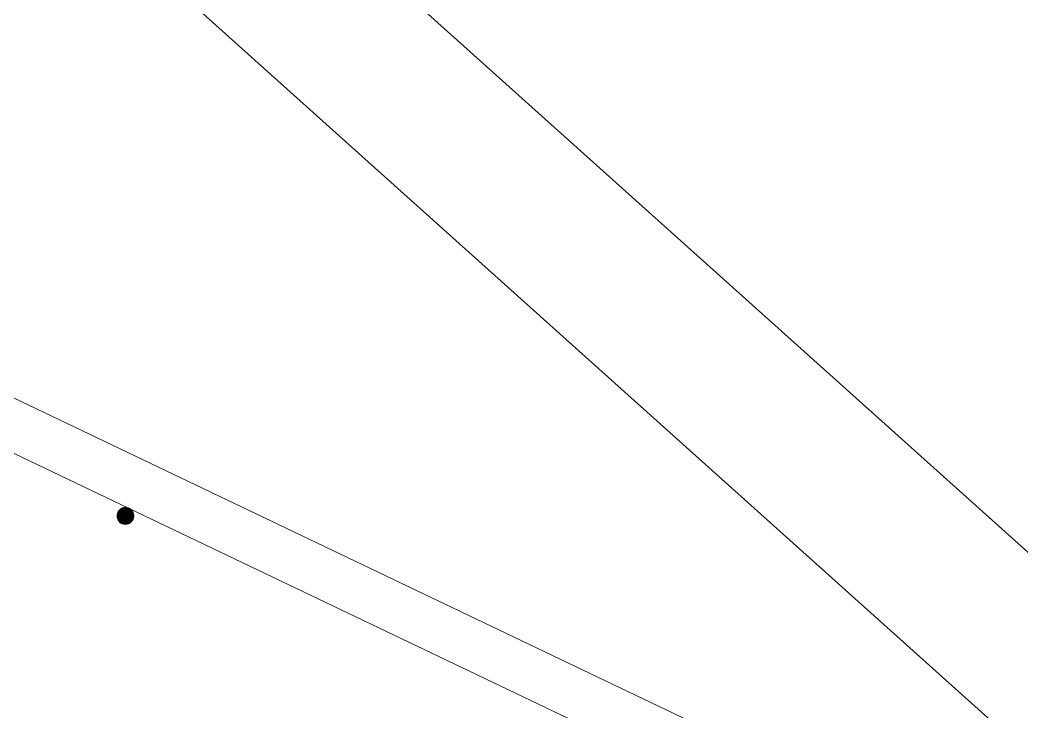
# Model space of a CAD drawing. Header units: centimetres. Extents: x 402 to 3875, y 442 to 2267.
# Drawn here: x 3273.7 to 3574.3, y 649.7 to 857.4 of the extents above; entities that cross this region are included whole.
import ezdxf

# ---------------------------------------------------------------- set-up
doc = ezdxf.new("R2010")
doc.units = ezdxf.units.CM
doc.layers.add('Columns of the Existing Mesh Walls', color=250, linetype='Continuous')
doc.layers.add('Drain', color=250, linetype='Continuous')

# ---------------------------------------------------------------- blocks, each defined once
blk = doc.blocks.new('Group_1')
at = {"layer": 'Columns of the Existing Mesh Walls', "lineweight": 20}
for p, q in [((1428.47, 2903.52), (1428.66, 2904.48)), ((1428.47, 2903.52, 190), (1428.66, 2904.48)), ((1428.47, 2903.52, 190), (1428.66, 2904.48, 190)), ((1428.5, 2903.89), (1428.48, 2903.71)), ((1428.53, 2904.08), (1428.5, 2903.89)), ((1428.58, 2904.26), (1428.53, 2904.08)), ((1428.64, 2904.43), (1428.58, 2904.26)), ((1428.72, 2904.61), (1428.64, 2904.43)), ((1428.66, 2904.48), (1428.89, 2904.91)), ((1428.66, 2904.48, 190), (1428.89, 2904.91)), ((1428.66, 2904.48, 190), (1428.89, 2904.91, 190)), ((1428.66, 2904.48), (1428.66, 2904.48, 190)), ((1428.81, 2904.77), (1428.72, 2904.61)), ((1428.9, 2904.93), (1428.81, 2904.77)), ((1428.89, 2904.91), (1429.2, 2905.29)), ((1428.89, 2904.91, 190), (1429.2, 2905.29)), ((1428.89, 2904.91, 190), (1429.2, 2905.29, 190)), ((1428.89, 2904.91), (1428.89, 2904.91, 190)), ((1429.02, 2905.08), (1428.9, 2904.93)), ((1429.14, 2905.22), (1429.02, 2905.08)), ((1429.27, 2905.35), (1429.14, 2905.22)), ((1429.2, 2905.29), (1429.58, 2905.6)), ((1429.2, 2905.29, 190), (1429.58, 2905.6)), ((1429.2, 2905.29, 190), (1429.58, 2905.6, 190)), ((1429.2, 2905.29), (1429.2, 2905.29, 190)), ((1429.41, 2905.48), (1429.27, 2905.35)), ((1429.56, 2905.59), (1429.41, 2905.48)), ((1429.72, 2905.69), (1429.56, 2905.59)), ((1429.58, 2905.6), (1430.01, 2905.83)), ((1429.58, 2905.6, 190), (1430.01, 2905.83)), ((1429.58, 2905.6, 190), (1430.01, 2905.83, 190)), ((1429.58, 2905.6), (1429.58, 2905.6, 190)), ((1429.89, 2905.77), (1429.72, 2905.69)), ((1430.06, 2905.85), (1429.89, 2905.77)), ((1430.01, 2905.83), (1430.97, 2906.02)), ((1430.01, 2905.83, 190), (1430.97, 2906.02)), ((1430.01, 2905.83, 190), (1430.97, 2906.02, 190)), ((1430.01, 2905.83), (1430.01, 2905.83, 190)), ((1430.23, 2905.91), (1430.06, 2905.85)), ((1430.41, 2905.96), (1430.23, 2905.91)), ((1430.6, 2905.99), (1430.41, 2905.96)), ((1430.78, 2906.01), (1430.6, 2905.99)), ((1430.97, 2906.02), (1430.78, 2906.01)), ((1431.16, 2906.01), (1430.97, 2906.02)), ((1430.97, 2906.02), (1431.93, 2905.83)), ((1430.97, 2906.02), (1430.97, 2906.02, 190)), ((1430.97, 2906.02, 190), (1431.93, 2905.83)), ((1430.97, 2906.02, 190), (1431.93, 2905.83, 190)), ((1431.34, 2905.99), (1431.16, 2906.01)), ((1431.53, 2905.96), (1431.34, 2905.99)), ((1431.71, 2905.91), (1431.53, 2905.96)), ((1431.88, 2905.85), (1431.71, 2905.91)), ((1432.06, 2905.77), (1431.88, 2905.85)), ((1431.93, 2905.83), (1432.36, 2905.6)), ((1431.93, 2905.83), (1431.93, 2905.83, 190)), ((1431.93, 2905.83, 190), (1432.36, 2905.6)), ((1431.93, 2905.83, 190), (1432.36, 2905.6, 190)), ((1432.22, 2905.69), (1432.06, 2905.77)), ((1432.38, 2905.59), (1432.22, 2905.69)), ((1432.36, 2905.6), (1432.74, 2905.29)), ((1432.36, 2905.6), (1432.36, 2905.6, 190)), ((1432.36, 2905.6, 190), (1432.74, 2905.29)), ((1432.36, 2905.6, 190), (1432.74, 2905.29, 190)), ((1432.53, 2905.48), (1432.38, 2905.59)), ((1432.67, 2905.35), (1432.53, 2905.48)), ((1432.8, 2905.22), (1432.67, 2905.35)), ((1432.74, 2905.29), (1433.05, 2904.91)), ((1432.74, 2905.29), (1432.74, 2905.29, 190)), ((1432.74, 2905.29, 190), (1433.05, 2904.91)), ((1432.74, 2905.29, 190), (1433.05, 2904.91, 190)), ((1432.92, 2905.08), (1432.8, 2905.22)), ((1433.04, 2904.93), (1432.92, 2905.08)), ((1433.14, 2904.77), (1433.04, 2904.93)), ((1433.05, 2904.91), (1433.28, 2904.48)), ((1433.05, 2904.91), (1433.05, 2904.91, 190)), ((1433.05, 2904.91, 190), (1433.28, 2904.48)), ((1433.05, 2904.91, 190), (1433.28, 2904.48, 190)), ((1433.22, 2904.61), (1433.14, 2904.77)), ((1433.3, 2904.43), (1433.22, 2904.61)), ((1433.28, 2904.48), (1433.47, 2903.52)), ((1433.28, 2904.48), (1433.28, 2904.48, 190)), ((1433.28, 2904.48, 190), (1433.47, 2903.52)), ((1433.28, 2904.48, 190), (1433.47, 2903.52, 190)), ((1433.36, 2904.26), (1433.3, 2904.43)), ((1433.41, 2904.08), (1433.36, 2904.26)), ((1433.44, 2903.89), (1433.41, 2904.08)), ((1433.46, 2903.71), (1433.44, 2903.89)), ((1428.48, 2903.71), (1428.47, 2903.52)), ((1428.47, 2903.52), (1428.48, 2903.33)), ((1428.66, 2902.56), (1428.47, 2903.52)), ((1428.66, 2902.56, 190), (1428.47, 2903.52)), ((1428.47, 2903.52), (1428.47, 2903.52, 190)), ((1428.66, 2902.56, 190), (1428.47, 2903.52, 190)), ((1428.48, 2903.33), (1428.5, 2903.15)), ((1428.5, 2903.15), (1428.53, 2902.97)), ((1428.53, 2902.97), (1428.58, 2902.78)), ((1428.58, 2902.78), (1428.64, 2902.61)), ((1428.64, 2902.61), (1428.72, 2902.44)), ((1428.89, 2902.13), (1428.66, 2902.56)), ((1428.89, 2902.13, 190), (1428.66, 2902.56)), ((1428.66, 2902.56), (1428.66, 2902.56, 190)), ((1428.89, 2902.13, 190), (1428.66, 2902.56, 190)), ((1428.72, 2902.44), (1428.81, 2902.27)), ((1428.81, 2902.27), (1428.9, 2902.11)), ((1429.2, 2901.75), (1428.89, 2902.13)), ((1429.2, 2901.75, 190), (1428.89, 2902.13)), ((1428.89, 2902.13), (1428.89, 2902.13, 190)), ((1429.2, 2901.75, 190), (1428.89, 2902.13, 190)), ((1428.9, 2902.11), (1429.02, 2901.96)), ((1429.02, 2901.96), (1429.14, 2901.82)), ((1429.14, 2901.82), (1429.27, 2901.69)), ((1429.58, 2901.44), (1429.2, 2901.75)), ((1429.2, 2901.75), (1429.2, 2901.75, 190)), ((1429.58, 2901.44, 190), (1429.2, 2901.75)), ((1429.58, 2901.44, 190), (1429.2, 2901.75, 190)), ((1429.27, 2901.69), (1429.41, 2901.57)), ((1429.41, 2901.57), (1429.56, 2901.46)), ((1429.56, 2901.46), (1429.72, 2901.36)), ((1430.01, 2901.21), (1429.58, 2901.44)), ((1430.01, 2901.21, 190), (1429.58, 2901.44)), ((1429.58, 2901.44), (1429.58, 2901.44, 190)), ((1430.01, 2901.21, 190), (1429.58, 2901.44, 190)), ((1429.72, 2901.36), (1429.89, 2901.27)), ((1429.89, 2901.27), (1430.06, 2901.19)), ((1430.97, 2901.02), (1430.01, 2901.21)), ((1430.97, 2901.02, 190), (1430.01, 2901.21)), ((1430.01, 2901.21), (1430.01, 2901.21, 190)), ((1430.97, 2901.02, 190), (1430.01, 2901.21, 190)), ((1430.06, 2901.19), (1430.23, 2901.13)), ((1430.23, 2901.13), (1430.41, 2901.08)), ((1430.41, 2901.08), (1430.6, 2901.05)), ((1430.6, 2901.05), (1430.78, 2901.03)), ((1430.78, 2901.03), (1430.97, 2901.02)), ((1431.93, 2901.21), (1430.97, 2901.02)), ((1431.93, 2901.21, 190), (1430.97, 2901.02)), ((1431.93, 2901.21, 190), (1430.97, 2901.02, 190)), ((1430.97, 2901.02), (1431.16, 2901.03)), ((1430.97, 2901.02), (1430.97, 2901.02, 190)), ((1431.16, 2901.03), (1431.34, 2901.05)), ((1431.34, 2901.05), (1431.53, 2901.08)), ((1431.53, 2901.08), (1431.71, 2901.13)), ((1431.71, 2901.13), (1431.88, 2901.19)), ((1431.88, 2901.19), (1432.06, 2901.27)), ((1432.36, 2901.44), (1431.93, 2901.21)), ((1432.36, 2901.44, 190), (1431.93, 2901.21)), ((1432.36, 2901.44, 190), (1431.93, 2901.21, 190)), ((1431.93, 2901.21), (1431.93, 2901.21, 190)), ((1432.06, 2901.27), (1432.22, 2901.36)), ((1432.22, 2901.36), (1432.38, 2901.46)), ((1432.74, 2901.75), (1432.36, 2901.44)), ((1432.74, 2901.75, 190), (1432.36, 2901.44)), ((1432.74, 2901.75, 190), (1432.36, 2901.44, 190)), ((1432.36, 2901.44), (1432.36, 2901.44, 190)), ((1432.38, 2901.46), (1432.53, 2901.57)), ((1432.53, 2901.57), (1432.67, 2901.69)), ((1432.67, 2901.69), (1432.8, 2901.82)), ((1433.05, 2902.13), (1432.74, 2901.75)), ((1433.05, 2902.13, 190), (1432.74, 2901.75)), ((1433.05, 2902.13, 190), (1432.74, 2901.75, 190)), ((1432.74, 2901.75), (1432.74, 2901.75, 190)), ((1432.8, 2901.82), (1432.92, 2901.96)), ((1432.92, 2901.96), (1433.04, 2902.11)), ((1433.04, 2902.11), (1433.14, 2902.27)), ((1433.28, 2902.56), (1433.05, 2902.13)), ((1433.28, 2902.56, 190), (1433.05, 2902.13)), ((1433.28, 2902.56, 190), (1433.05, 2902.13, 190)), ((1433.05, 2902.13), (1433.05, 2902.13, 190)), ((1433.14, 2902.27), (1433.22, 2902.44)), ((1433.22, 2902.44), (1433.3, 2902.61)), ((1433.47, 2903.52), (1433.28, 2902.56)), ((1433.47, 2903.52, 190), (1433.28, 2902.56)), ((1433.47, 2903.52, 190), (1433.28, 2902.56, 190)), ((1433.28, 2902.56), (1433.28, 2902.56, 190)), ((1433.3, 2902.61), (1433.36, 2902.78)), ((1433.36, 2902.78), (1433.41, 2902.97)), ((1433.41, 2902.97), (1433.44, 2903.15)), ((1433.44, 2903.15), (1433.46, 2903.33)), ((1433.47, 2903.52), (1433.46, 2903.71)), ((1433.46, 2903.33), (1433.47, 2903.52)), ((1433.47, 2903.52), (1433.47, 2903.52, 190))]:
    blk.add_line(p, q, dxfattribs=at)
at = {"layer": 'Columns of the Existing Mesh Walls', "color": 250, "lineweight": 20}
for points in [[(1683.97, 3473.09, 0), (36.01, 27.35, 0)], [(1697.51, 3466.62, 0), (49.55, 20.88, 0)]]:
    blk.add_polyline3d(points, dxfattribs=at)
at = {"layer": 'Columns of the Existing Mesh Walls', "lineweight": 20}
blk.add_polyline3d([(1433.47, 2903.52, 0), (1433.39, 2904.14, 0), (1433.16, 2904.73, 0), (1432.79, 2905.23, 0), (1432.31, 2905.63, 0), (1431.74, 2905.9, 0), (1431.13, 2906.02, 0), (1430.5, 2905.98, 0), (1429.91, 2905.78, 0), (1429.38, 2905.45, 0), (1428.95, 2904.99, 0), (1428.65, 2904.44, 0), (1428.49, 2903.83, 0), (1428.49, 2903.21, 0), (1428.65, 2902.6, 0), (1428.95, 2902.05, 0), (1429.38, 2901.6, 0), (1429.91, 2901.26, 0), (1430.5, 2901.07, 0), (1431.13, 2901.03, 0), (1431.74, 2901.14, 0), (1432.31, 2901.41, 0), (1432.79, 2901.81, 0), (1433.16, 2902.32, 0), (1433.39, 2902.9, 0), (1433.47, 2903.52, 0)], close=True, dxfattribs=at)
at = {"layer": 'Drain', "lineweight": 5}
for points in [[(65.87, 1641.29, 0), (1689.79, 3450.49, 0)], [(65.87, 1573.92, 0), (1620.83, 3306.29, 0)]]:
    blk.add_polyline3d(points, dxfattribs=at)
at = {"layer": 'Columns of the Existing Mesh Walls', "lineweight": 20}
mesh = blk.add_polyface(dxfattribs=at)
corners = [(1428.48, 2903.33), (1428.48, 2903.71), (1428.47, 2903.52), (1428.5, 2903.15), (1428.5, 2903.89), (1428.53, 2902.97), (1428.53, 2904.08), (1428.58, 2902.78), (1428.58, 2904.26), (1428.64, 2902.61), (1428.64, 2904.43), (1428.72, 2902.44), (1428.72, 2904.61), (1428.81, 2902.27), (1428.81, 2904.77), (1428.9, 2902.11), (1428.9, 2904.93), (1429.02, 2901.96), (1429.02, 2905.08), (1429.14, 2901.82), (1429.14, 2905.22), (1429.27, 2901.69), (1429.27, 2905.35), (1429.41, 2901.57), (1429.41, 2905.48), (1429.56, 2901.46), (1429.56, 2905.59), (1429.72, 2901.36), (1429.72, 2905.69), (1429.89, 2901.27), (1429.89, 2905.77), (1430.06, 2901.19), (1430.06, 2905.85), (1430.23, 2901.13), (1430.23, 2905.91), (1430.41, 2901.08), (1430.41, 2905.96), (1430.6, 2901.05), (1430.6, 2905.99), (1430.78, 2901.03), (1430.78, 2906.01), (1430.97, 2901.02), (1430.97, 2906.02), (1431.16, 2901.03), (1431.16, 2906.01), (1431.34, 2901.05), (1431.34, 2905.99), (1431.53, 2901.08), (1431.53, 2905.96), (1431.71, 2901.13), (1431.71, 2905.91), (1431.88, 2901.19), (1431.88, 2905.85), (1432.06, 2901.27), (1432.06, 2905.77), (1432.22, 2901.36), (1432.22, 2905.69), (1432.38, 2901.46), (1432.38, 2905.59), (1432.53, 2901.57), (1432.53, 2905.48), (1432.67, 2901.69), (1432.67, 2905.35), (1432.8, 2901.82), (1432.8, 2905.22), (1432.92, 2901.96), (1432.92, 2905.08), (1433.04, 2902.11), (1433.04, 2904.93), (1433.14, 2902.27), (1433.14, 2904.77), (1433.22, 2902.44), (1433.22, 2904.61), (1433.3, 2902.61), (1433.3, 2904.43), (1433.36, 2902.78), (1433.36, 2904.26), (1433.41, 2902.97), (1433.41, 2904.08), (1433.44, 2903.15), (1433.44, 2903.89), (1433.46, 2903.33), (1433.46, 2903.71), (1433.47, 2903.52)]
mesh.append_faces([[corners[k] for k in face] for face in [(0, 1, 2), (82, 81, 83)]], dxfattribs={"vtx0": -1})
mesh.append_faces([[corners[k] for k in face] for face in [(1, 3, 4), (4, 5, 6), (6, 7, 8), (8, 9, 10), (10, 11, 12), (12, 13, 14), (14, 15, 16), (16, 17, 18), (18, 19, 20), (20, 21, 22), (22, 23, 24), (24, 25, 26), (26, 27, 28), (28, 29, 30), (30, 31, 32), (32, 33, 34), (34, 35, 36), (36, 37, 38), (38, 39, 40), (40, 41, 42), (42, 43, 44), (44, 45, 46), (46, 47, 48), (48, 49, 50), (50, 51, 52), (52, 53, 54), (54, 55, 56), (56, 57, 58), (58, 59, 60), (60, 61, 62), (62, 63, 64), (64, 65, 66), (66, 67, 68), (68, 69, 70), (70, 71, 72), (72, 73, 74), (74, 75, 76), (76, 77, 78), (78, 79, 80), (80, 81, 82)]], dxfattribs={"vtx0": -1, "vtx1": -1})
mesh.append_faces([[corners[k] for k in face] for face in [(1, 0, 3), (4, 3, 5), (6, 5, 7), (8, 7, 9), (10, 9, 11), (12, 11, 13), (14, 13, 15), (16, 15, 17), (18, 17, 19), (20, 19, 21), (22, 21, 23), (24, 23, 25), (26, 25, 27), (28, 27, 29), (30, 29, 31), (32, 31, 33), (34, 33, 35), (36, 35, 37), (38, 37, 39), (40, 39, 41), (42, 41, 43), (44, 43, 45), (46, 45, 47), (48, 47, 49), (50, 49, 51), (52, 51, 53), (54, 53, 55), (56, 55, 57), (58, 57, 59), (60, 59, 61), (62, 61, 63), (64, 63, 65), (66, 65, 67), (68, 67, 69), (70, 69, 71), (72, 71, 73), (74, 73, 75), (76, 75, 77), (78, 77, 79), (80, 79, 81)]], dxfattribs={"vtx0": -1, "vtx2": -1})
mesh = blk.add_polyface(dxfattribs=at)
corners = [(1428.66, 2904.48), (1428.66, 2902.56), (1428.47, 2903.52), (1428.89, 2904.91), (1428.89, 2902.13), (1429.2, 2905.29), (1429.2, 2901.75), (1429.58, 2905.6), (1429.58, 2901.44), (1430.01, 2905.83), (1430.01, 2901.21), (1430.97, 2906.02), (1430.97, 2901.02), (1431.93, 2905.83), (1431.93, 2901.21), (1432.36, 2905.6), (1432.36, 2901.44), (1432.74, 2905.29), (1432.74, 2901.75), (1433.05, 2904.91), (1433.05, 2902.13), (1433.28, 2904.48), (1433.28, 2902.56), (1433.47, 2903.52)]
mesh.append_faces([[corners[k] for k in face] for face in [(0, 1, 2), (22, 21, 23)]], dxfattribs={"vtx0": -1})
mesh.append_faces([[corners[k] for k in face] for face in [(1, 3, 4), (4, 5, 6), (6, 7, 8), (8, 9, 10), (10, 11, 12), (12, 13, 14), (14, 15, 16), (16, 17, 18), (18, 19, 20), (20, 21, 22)]], dxfattribs={"vtx0": -1, "vtx1": -1})
mesh.append_faces([[corners[k] for k in face] for face in [(1, 0, 3), (4, 3, 5), (6, 5, 7), (8, 7, 9), (10, 9, 11), (12, 11, 13), (14, 13, 15), (16, 15, 17), (18, 17, 19), (20, 19, 21)]], dxfattribs={"vtx0": -1, "vtx2": -1})
at = {"layer": 'Columns of the Existing Mesh Walls', "lineweight": 25}
mesh = blk.add_polyface(dxfattribs=at)
corners = [(1428.66, 2902.56, 190), (1428.66, 2904.48, 190), (1428.47, 2903.52, 190), (1428.89, 2902.13, 190), (1428.89, 2904.91, 190), (1429.2, 2901.75, 190), (1429.2, 2905.29, 190), (1429.58, 2901.44, 190), (1429.58, 2905.6, 190), (1430.01, 2901.21, 190), (1430.01, 2905.83, 190), (1430.97, 2901.02, 190), (1430.97, 2906.02, 190), (1431.93, 2901.21, 190), (1431.93, 2905.83, 190), (1432.36, 2901.44, 190), (1432.36, 2905.6, 190), (1432.74, 2901.75, 190), (1432.74, 2905.29, 190), (1433.05, 2902.13, 190), (1433.05, 2904.91, 190), (1433.28, 2902.56, 190), (1433.28, 2904.48, 190), (1433.47, 2903.52, 190)]
mesh.append_faces([[corners[k] for k in face] for face in [(0, 1, 2), (22, 21, 23)]], dxfattribs={"vtx0": -1})
mesh.append_faces([[corners[k] for k in face] for face in [(1, 3, 4), (4, 5, 6), (6, 7, 8), (8, 9, 10), (10, 11, 12), (12, 13, 14), (14, 15, 16), (16, 17, 18), (18, 19, 20), (20, 21, 22)]], dxfattribs={"vtx0": -1, "vtx1": -1})
mesh.append_faces([[corners[k] for k in face] for face in [(1, 0, 3), (4, 3, 5), (6, 5, 7), (8, 7, 9), (10, 9, 11), (12, 11, 13), (14, 13, 15), (16, 15, 17), (18, 17, 19), (20, 19, 21)]], dxfattribs={"vtx0": -1, "vtx2": -1})
at = {"layer": 'Columns of the Existing Mesh Walls', "lineweight": 20}
mesh = blk.add_polyface(dxfattribs=at)
corners = [(1428.66, 2904.48), (1428.47, 2903.52), (1428.47, 2903.52, 190)]
mesh.append_faces([[corners[k] for k in face] for face in [(0, 1, 2)]])
mesh = blk.add_polyface(dxfattribs=at)
corners = [(1428.66, 2904.48), (1428.47, 2903.52, 190), (1428.66, 2904.48, 190)]
mesh.append_faces([[corners[k] for k in face] for face in [(0, 1, 2)]])
mesh = blk.add_polyface(dxfattribs=at)
corners = [(1428.89, 2904.91), (1428.66, 2904.48), (1428.66, 2904.48, 190)]
mesh.append_faces([[corners[k] for k in face] for face in [(0, 1, 2)]])
mesh = blk.add_polyface(dxfattribs=at)
corners = [(1428.89, 2904.91), (1428.66, 2904.48, 190), (1428.89, 2904.91, 190)]
mesh.append_faces([[corners[k] for k in face] for face in [(0, 1, 2)]])
mesh = blk.add_polyface(dxfattribs=at)
corners = [(1429.2, 2905.29), (1428.89, 2904.91), (1428.89, 2904.91, 190)]
mesh.append_faces([[corners[k] for k in face] for face in [(0, 1, 2)]])
mesh = blk.add_polyface(dxfattribs=at)
corners = [(1429.2, 2905.29), (1428.89, 2904.91, 190), (1429.2, 2905.29, 190)]
mesh.append_faces([[corners[k] for k in face] for face in [(0, 1, 2)]])
mesh = blk.add_polyface(dxfattribs=at)
corners = [(1429.2, 2905.29, 190), (1429.58, 2905.6), (1429.2, 2905.29)]
mesh.append_faces([[corners[k] for k in face] for face in [(0, 1, 2)]])
mesh = blk.add_polyface(dxfattribs=at)
corners = [(1429.58, 2905.6, 190), (1429.58, 2905.6), (1429.2, 2905.29, 190)]
mesh.append_faces([[corners[k] for k in face] for face in [(0, 1, 2)]])
mesh = blk.add_polyface(dxfattribs=at)
corners = [(1429.58, 2905.6, 190), (1430.01, 2905.83), (1429.58, 2905.6)]
mesh.append_faces([[corners[k] for k in face] for face in [(0, 1, 2)]])
mesh = blk.add_polyface(dxfattribs=at)
corners = [(1430.01, 2905.83, 190), (1430.01, 2905.83), (1429.58, 2905.6, 190)]
mesh.append_faces([[corners[k] for k in face] for face in [(0, 1, 2)]])
mesh = blk.add_polyface(dxfattribs=at)
corners = [(1430.01, 2905.83, 190), (1430.97, 2906.02), (1430.01, 2905.83)]
mesh.append_faces([[corners[k] for k in face] for face in [(0, 1, 2)]])
mesh = blk.add_polyface(dxfattribs=at)
corners = [(1430.97, 2906.02, 190), (1430.97, 2906.02), (1430.01, 2905.83, 190)]
mesh.append_faces([[corners[k] for k in face] for face in [(0, 1, 2)]])
mesh = blk.add_polyface(dxfattribs=at)
corners = [(1430.97, 2906.02, 190), (1431.93, 2905.83), (1430.97, 2906.02)]
mesh.append_faces([[corners[k] for k in face] for face in [(0, 1, 2)]])
mesh = blk.add_polyface(dxfattribs=at)
corners = [(1431.93, 2905.83, 190), (1431.93, 2905.83), (1430.97, 2906.02, 190)]
mesh.append_faces([[corners[k] for k in face] for face in [(0, 1, 2)]])
mesh = blk.add_polyface(dxfattribs=at)
corners = [(1431.93, 2905.83, 190), (1432.36, 2905.6), (1431.93, 2905.83)]
mesh.append_faces([[corners[k] for k in face] for face in [(0, 1, 2)]])
mesh = blk.add_polyface(dxfattribs=at)
corners = [(1432.36, 2905.6, 190), (1432.36, 2905.6), (1431.93, 2905.83, 190)]
mesh.append_faces([[corners[k] for k in face] for face in [(0, 1, 2)]])
mesh = blk.add_polyface(dxfattribs=at)
corners = [(1432.36, 2905.6, 190), (1432.74, 2905.29), (1432.36, 2905.6)]
mesh.append_faces([[corners[k] for k in face] for face in [(0, 1, 2)]])
mesh = blk.add_polyface(dxfattribs=at)
corners = [(1432.74, 2905.29, 190), (1432.74, 2905.29), (1432.36, 2905.6, 190)]
mesh.append_faces([[corners[k] for k in face] for face in [(0, 1, 2)]])
mesh = blk.add_polyface(dxfattribs=at)
corners = [(1432.74, 2905.29, 190), (1433.05, 2904.91), (1432.74, 2905.29)]
mesh.append_faces([[corners[k] for k in face] for face in [(0, 1, 2)]])
mesh = blk.add_polyface(dxfattribs=at)
corners = [(1432.74, 2905.29, 190), (1433.05, 2904.91, 190), (1433.05, 2904.91)]
mesh.append_faces([[corners[k] for k in face] for face in [(0, 1, 2)]])
mesh = blk.add_polyface(dxfattribs=at)
corners = [(1433.05, 2904.91, 190), (1433.28, 2904.48), (1433.05, 2904.91)]
mesh.append_faces([[corners[k] for k in face] for face in [(0, 1, 2)]])
mesh = blk.add_polyface(dxfattribs=at)
corners = [(1433.05, 2904.91, 190), (1433.28, 2904.48, 190), (1433.28, 2904.48)]
mesh.append_faces([[corners[k] for k in face] for face in [(0, 1, 2)]])
mesh = blk.add_polyface(dxfattribs=at)
corners = [(1433.28, 2904.48, 190), (1433.47, 2903.52), (1433.28, 2904.48)]
mesh.append_faces([[corners[k] for k in face] for face in [(0, 1, 2)]])
mesh = blk.add_polyface(dxfattribs=at)
corners = [(1433.28, 2904.48, 190), (1433.47, 2903.52, 190), (1433.47, 2903.52)]
mesh.append_faces([[corners[k] for k in face] for face in [(0, 1, 2)]])
mesh = blk.add_polyface(dxfattribs=at)
corners = [(1428.47, 2903.52), (1428.66, 2902.56), (1428.66, 2902.56, 190)]
mesh.append_faces([[corners[k] for k in face] for face in [(0, 1, 2)]])
mesh = blk.add_polyface(dxfattribs=at)
corners = [(1428.47, 2903.52), (1428.66, 2902.56, 190), (1428.47, 2903.52, 190)]
mesh.append_faces([[corners[k] for k in face] for face in [(0, 1, 2)]])
mesh = blk.add_polyface(dxfattribs=at)
corners = [(1428.66, 2902.56), (1428.89, 2902.13), (1428.89, 2902.13, 190)]
mesh.append_faces([[corners[k] for k in face] for face in [(0, 1, 2)]])
mesh = blk.add_polyface(dxfattribs=at)
corners = [(1428.66, 2902.56), (1428.89, 2902.13, 190), (1428.66, 2902.56, 190)]
mesh.append_faces([[corners[k] for k in face] for face in [(0, 1, 2)]])
mesh = blk.add_polyface(dxfattribs=at)
corners = [(1428.89, 2902.13), (1429.2, 2901.75), (1429.2, 2901.75, 190)]
mesh.append_faces([[corners[k] for k in face] for face in [(0, 1, 2)]])
mesh = blk.add_polyface(dxfattribs=at)
corners = [(1428.89, 2902.13), (1429.2, 2901.75, 190), (1428.89, 2902.13, 190)]
mesh.append_faces([[corners[k] for k in face] for face in [(0, 1, 2)]])
mesh = blk.add_polyface(dxfattribs=at)
corners = [(1429.58, 2901.44, 190), (1429.2, 2901.75), (1429.58, 2901.44)]
mesh.append_faces([[corners[k] for k in face] for face in [(0, 1, 2)]])
mesh = blk.add_polyface(dxfattribs=at)
corners = [(1429.2, 2901.75, 190), (1429.2, 2901.75), (1429.58, 2901.44, 190)]
mesh.append_faces([[corners[k] for k in face] for face in [(0, 1, 2)]])
mesh = blk.add_polyface(dxfattribs=at)
corners = [(1430.01, 2901.21, 190), (1429.58, 2901.44), (1430.01, 2901.21)]
mesh.append_faces([[corners[k] for k in face] for face in [(0, 1, 2)]])
mesh = blk.add_polyface(dxfattribs=at)
corners = [(1429.58, 2901.44, 190), (1429.58, 2901.44), (1430.01, 2901.21, 190)]
mesh.append_faces([[corners[k] for k in face] for face in [(0, 1, 2)]])
mesh = blk.add_polyface(dxfattribs=at)
corners = [(1430.97, 2901.02, 190), (1430.01, 2901.21), (1430.97, 2901.02)]
mesh.append_faces([[corners[k] for k in face] for face in [(0, 1, 2)]])
mesh = blk.add_polyface(dxfattribs=at)
corners = [(1430.01, 2901.21, 190), (1430.01, 2901.21), (1430.97, 2901.02, 190)]
mesh.append_faces([[corners[k] for k in face] for face in [(0, 1, 2)]])
mesh = blk.add_polyface(dxfattribs=at)
corners = [(1431.93, 2901.21, 190), (1430.97, 2901.02), (1431.93, 2901.21)]
mesh.append_faces([[corners[k] for k in face] for face in [(0, 1, 2)]])
mesh = blk.add_polyface(dxfattribs=at)
corners = [(1430.97, 2901.02, 190), (1430.97, 2901.02), (1431.93, 2901.21, 190)]
mesh.append_faces([[corners[k] for k in face] for face in [(0, 1, 2)]])
mesh = blk.add_polyface(dxfattribs=at)
corners = [(1432.36, 2901.44, 190), (1431.93, 2901.21), (1432.36, 2901.44)]
mesh.append_faces([[corners[k] for k in face] for face in [(0, 1, 2)]])
mesh = blk.add_polyface(dxfattribs=at)
corners = [(1431.93, 2901.21, 190), (1431.93, 2901.21), (1432.36, 2901.44, 190)]
mesh.append_faces([[corners[k] for k in face] for face in [(0, 1, 2)]])
mesh = blk.add_polyface(dxfattribs=at)
corners = [(1432.74, 2901.75, 190), (1432.36, 2901.44), (1432.74, 2901.75)]
mesh.append_faces([[corners[k] for k in face] for face in [(0, 1, 2)]])
mesh = blk.add_polyface(dxfattribs=at)
corners = [(1432.36, 2901.44, 190), (1432.36, 2901.44), (1432.74, 2901.75, 190)]
mesh.append_faces([[corners[k] for k in face] for face in [(0, 1, 2)]])
mesh = blk.add_polyface(dxfattribs=at)
corners = [(1433.05, 2902.13, 190), (1432.74, 2901.75), (1433.05, 2902.13)]
mesh.append_faces([[corners[k] for k in face] for face in [(0, 1, 2)]])
mesh = blk.add_polyface(dxfattribs=at)
corners = [(1433.05, 2902.13, 190), (1432.74, 2901.75, 190), (1432.74, 2901.75)]
mesh.append_faces([[corners[k] for k in face] for face in [(0, 1, 2)]])
mesh = blk.add_polyface(dxfattribs=at)
corners = [(1433.28, 2902.56, 190), (1433.05, 2902.13), (1433.28, 2902.56)]
mesh.append_faces([[corners[k] for k in face] for face in [(0, 1, 2)]])
mesh = blk.add_polyface(dxfattribs=at)
corners = [(1433.28, 2902.56, 190), (1433.05, 2902.13, 190), (1433.05, 2902.13)]
mesh.append_faces([[corners[k] for k in face] for face in [(0, 1, 2)]])
mesh = blk.add_polyface(dxfattribs=at)
corners = [(1433.47, 2903.52, 190), (1433.28, 2902.56), (1433.47, 2903.52)]
mesh.append_faces([[corners[k] for k in face] for face in [(0, 1, 2)]])
mesh = blk.add_polyface(dxfattribs=at)
corners = [(1433.47, 2903.52, 190), (1433.28, 2902.56, 190), (1433.28, 2902.56)]
mesh.append_faces([[corners[k] for k in face] for face in [(0, 1, 2)]])

msp = doc.modelspace()

# ---------------------------------------------------------------- block references
at = {"layer": 'Columns of the Existing Mesh Walls', "lineweight": 20, "rotation": 270}
msp.add_blockref('Group_1', (401.81, 2139.52), dxfattribs=at)

doc.saveas('drawing.dxf')
